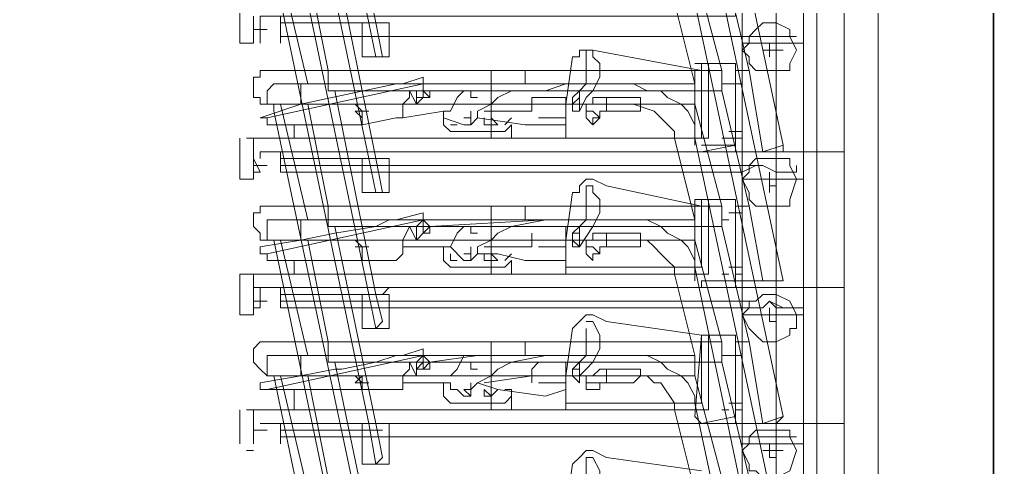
# Model space of a CAD drawing. Header units: millimetres. Extents: x -1.1 to 32, y -0.3 to 34.4.
# Drawn here: x 27.097 to 29.128, y 4.939 to 5.874 of the extents above; entities that cross this region are included whole.
import ezdxf

# ---------------------------------------------------------------- set-up
doc = ezdxf.new("R2010")
doc.units = ezdxf.units.MM
doc.layers.add('PDF_Geometría', color=7, linetype='Continuous')

msp = doc.modelspace()

# ---------------------------------------------------------------- linework, layer by layer
at = {"layer": 'PDF_Geometría', "lineweight": 35}
msp.add_lwpolyline([(18.4115, 13.8648), (29.1278, 13.8648), (29.1278, 11.5574), (29.1278, 11.4441), (29.1278, 10.8212), (29.1278, 10.6372), (29.1278, 9.2357), (29.1278, 9.0942), (29.1278, 7.9192), (29.1278, 7.5794), (29.1278, 2.6247), (20.7756, 2.6247), (13.5842, 2.6247)], dxfattribs=at)
at = {"layer": 'PDF_Geometría', "color": 80, "lineweight": 18, "true_color": 0x49fd1f}
for points in [[(28.7314, 4.7057), (28.7314, 4.9888), (28.7314, 5.5409), (28.7314, 6.9566), (28.604, 6.9566), (28.604, 5.5409), (28.604, 4.9888), (28.604, 4.7057)], [(28.7597, 3.2335), (28.7597, 6.9566)], [(28.8871, 3.2335), (28.8871, 6.9566)], [(28.6748, 3.2335), (28.6748, 6.7301)], [(28.7314, 3.6298), (28.8164, 3.6298), (28.8164, 3.2335), (28.8164, 3.913), (28.8164, 4.1961), (28.8164, 4.4792), (28.8164, 4.7623), (28.8164, 5.0313), (28.8164, 6.7301), (28.7314, 6.7301)], [(28.5899, 6.0647), (28.5899, 5.8807), (27.6414, 5.8807), (27.6414, 5.8241), (27.6414, 5.8807), (27.5989, 5.8807), (27.5989, 5.8241)], [(28.5049, 5.909), (27.5848, 5.909), (27.5565, 5.909), (27.5565, 5.8241), (27.5848, 5.8241), (27.5848, 5.8807)], [(28.604, 5.8382), (27.6414, 5.8382)], [(28.7314, 5.8241), (28.604, 5.8241)], [(28.5899, 5.7816), (28.5899, 5.5976), (27.6414, 5.5976), (27.6414, 5.5834), (27.6414, 5.5551), (27.6414, 5.5834)], [(28.5191, 5.7816), (28.5899, 5.7816), (28.5899, 5.725), (28.5899, 5.7674), (28.5899, 5.7816), (28.5191, 5.7816), (28.5049, 5.7816)], [(28.5049, 5.7674), (28.5049, 5.6117)], [(28.5899, 5.6117), (28.5899, 5.6542), (28.5899, 5.6117)], [(28.5049, 5.6259), (27.5848, 5.6259), (27.5848, 5.5834), (27.5848, 5.5551), (27.5848, 5.5409), (27.5706, 5.5409), (27.5565, 5.5409), (27.5565, 5.6259)], [(27.5848, 5.6259), (27.5706, 5.6259)], [(28.5191, 5.6117), (28.5899, 5.6117), (28.5191, 5.5976), (28.5049, 5.5976)], [(28.7314, 5.5976), (28.8164, 5.5976)], [(27.5848, 5.5834), (27.5989, 5.5551), (27.5848, 5.5551)], [(28.604, 5.5551), (27.6414, 5.5551)], [(28.7314, 5.5409), (28.604, 5.5409)], [(28.5191, 5.4985), (28.5474, 5.4985), (28.5191, 5.4985), (28.5049, 5.4985), (28.5049, 5.3427), (27.5848, 5.3427)], [(28.5474, 5.4985), (28.5899, 5.4985), (28.5899, 5.3144)], [(28.5899, 5.4418), (28.5899, 5.4985), (28.5899, 5.4418)], [(27.5848, 5.3144), (27.5848, 5.3427), (27.5565, 5.3427), (27.5565, 5.2578), (27.5848, 5.2578), (27.5848, 5.272)], [(28.5049, 5.3427), (28.5049, 5.3286)], [(28.604, 5.3144), (27.6414, 5.3144)], [(28.7314, 5.3144), (28.8164, 5.3144)], [(28.604, 5.272), (27.6414, 5.272)], [(28.7314, 5.2578), (28.604, 5.2578)], [(28.5474, 5.2153), (28.5899, 5.2153), (28.5474, 5.2153), (28.5191, 5.2153), (28.5049, 5.0455), (28.5191, 5.0313), (28.5899, 5.0313), (28.5899, 5.0455), (28.5899, 5.0879), (28.5899, 5.0455), (28.5191, 5.0313)], [(28.5899, 5.2153), (28.5899, 5.0313)], [(28.5899, 5.1729), (28.5899, 5.2153), (28.5899, 5.1729)], [(27.5565, 5.0596), (27.5565, 4.9888)], [(27.5848, 5.0596), (27.5706, 5.0596)], [(28.5049, 5.0596), (27.5848, 5.0596), (27.5848, 5.0313), (27.5848, 4.9888)], [(27.5989, 5.0313), (27.6414, 5.0313), (27.5989, 5.0313)], [(28.604, 5.0313), (27.6414, 5.0313), (27.6414, 4.9888)], [(28.7314, 5.0313), (28.8164, 5.0313)], [(28.604, 5.003), (27.6414, 5.003)], [(28.7314, 4.9888), (28.604, 4.9888)], [(27.5848, 4.9747), (27.5706, 4.9747)]]:
    msp.add_lwpolyline(points, dxfattribs=at)
at = {"layer": 'PDF_Geometría', "color": 253, "lineweight": 18, "true_color": 0xacacac}
for points in [[(27.6272, 6.815), (27.8254, 5.8665), (27.8113, 5.8665), (27.8113, 5.7958), (27.8679, 5.7958), (27.8679, 5.8665), (27.8396, 5.8665), (27.7546, 6.2912), (28.5616, 6.2912)], [(27.6272, 6.5319), (27.8254, 5.5834), (27.8113, 5.5834), (27.8113, 5.5126), (27.8679, 5.5126), (27.8679, 5.5834), (27.8396, 5.5834), (27.7546, 6.0081)], [(28.5616, 5.6259), (28.5899, 5.6259), (28.5899, 5.5976), (28.6465, 5.5976), (28.6748, 5.5976), (28.689, 5.5976), (28.689, 5.6117), (28.5049, 6.4753)], [(27.6272, 6.2488), (27.8254, 5.3003), (27.8113, 5.3003), (27.8113, 5.2295), (27.8679, 5.2295), (27.8679, 5.3003), (27.8396, 5.3003), (27.7546, 5.725), (28.5616, 5.725), (28.6182, 5.4843), (28.5899, 5.4843), (28.5899, 5.3427), (28.5899, 5.3286), (28.6465, 5.3286), (28.6748, 5.3286), (28.689, 5.3286), (28.5049, 6.1921)], [(27.6272, 6.2488), (27.6414, 6.2488), (27.698, 6.0223), (27.6839, 6.0223), (27.6839, 5.9798), (27.698, 5.9798), (27.7405, 5.7674), (27.7405, 5.725), (27.7546, 5.725)], [(28.5616, 5.725), (28.5616, 5.7674), (28.5049, 5.9798), (28.5049, 6.0223), (28.4625, 6.1921), (28.4625, 6.2063), (28.4341, 6.2346), (28.42, 6.2488), (28.4058, 6.2488), (28.3775, 6.2488), (27.6414, 6.2488)], [(28.5616, 6.0081), (28.6182, 5.7674), (28.5899, 5.7674), (28.5899, 5.6259), (28.604, 5.6259)], [(27.6272, 5.9798), (27.8254, 5.0313), (27.8113, 5.0313), (27.8113, 4.9464), (27.8679, 4.9464), (27.8679, 5.0313), (27.8396, 5.0313), (27.7546, 5.4418), (28.5616, 5.4418)], [(27.6414, 5.9798), (27.698, 5.7391), (27.6839, 5.7391), (27.6839, 5.6967), (27.698, 5.6967), (27.7405, 5.4843), (27.7405, 5.4418), (27.7546, 5.4418)], [(28.5049, 5.909), (28.689, 5.0455), (28.6465, 5.0313), (28.6182, 5.2012), (28.5616, 5.4418), (28.5616, 5.4843), (28.5049, 5.6967), (28.5049, 5.7391), (28.4625, 5.909)], [(27.8254, 5.8665), (27.8396, 5.7958), (27.8537, 5.7958), (27.8396, 5.8665)], [(27.7405, 5.7674), (28.5616, 5.7674)], [(28.689, 5.6117), (28.6465, 5.5976), (28.6182, 5.7674)], [(28.689, 4.7623), (28.5049, 5.6259), (28.5049, 5.6542), (28.4908, 5.6825), (28.4766, 5.6967), (28.4483, 5.7108), (28.4341, 5.725), (28.4058, 5.725), (28.3775, 5.7391), (27.6272, 5.7391), (27.6131, 5.725), (27.6131, 5.7108), (27.6131, 5.6967), (27.6272, 5.6967), (27.6272, 5.6825), (27.8254, 4.7482)], [(27.698, 5.7391), (28.5049, 5.7391)], [(28.5757, 5.7391), (28.5616, 5.7391)], [(28.604, 5.7391), (28.604, 5.7391)], [(27.6272, 5.6967), (27.6414, 5.6967), (27.698, 5.456), (27.6839, 5.456), (27.6839, 5.4135), (27.698, 5.4135), (27.7405, 5.2012), (27.7405, 5.1587), (27.7546, 5.1587)], [(28.5616, 5.1587), (28.5616, 5.2012), (28.5049, 5.4135), (28.5049, 5.456), (28.4625, 5.6259), (28.4625, 5.64), (28.4341, 5.6683), (28.42, 5.6825), (28.3775, 5.6967), (27.6414, 5.6967)], [(27.698, 5.6967), (28.5049, 5.6967)], [(27.8254, 5.5834), (27.8396, 5.5126), (27.8537, 5.5126), (27.8396, 5.5834)], [(27.7405, 5.4843), (28.5616, 5.4843)], [(28.6182, 5.4843), (28.6465, 5.3286), (28.689, 5.3286)], [(28.5616, 4.9181), (28.5049, 5.1304), (28.5049, 5.1729), (28.4625, 5.3427), (28.4625, 5.3569), (28.4483, 5.3711), (28.4341, 5.3852), (28.42, 5.3994), (28.4058, 5.4135), (28.3775, 5.4135), (27.6414, 5.4135), (27.6272, 5.4135), (27.6131, 5.4135), (27.6131, 5.4277), (27.6131, 5.4418), (27.6131, 5.456), (27.6272, 5.456), (28.3775, 5.456), (28.4058, 5.456), (28.4341, 5.4418), (28.4483, 5.4277), (28.4766, 5.4135), (28.4908, 5.3994), (28.5049, 5.3711), (28.5049, 5.3569), (28.689, 4.4792)], [(27.698, 5.456), (28.5049, 5.456)], [(28.5757, 5.456), (28.5616, 5.456)], [(28.604, 5.456), (28.604, 5.456)], [(27.6272, 5.4135), (27.8254, 4.4651), (27.8113, 4.4651), (27.8113, 4.3801), (27.8679, 4.3801), (27.8679, 4.4651), (27.8396, 4.4651), (27.7546, 4.8756), (28.5616, 4.8756)], [(27.6414, 5.4135), (27.698, 5.1729), (27.6839, 5.1729), (27.6839, 5.1304), (27.698, 5.1304), (27.7405, 4.9181), (27.7405, 4.8756), (27.7546, 4.8756)], [(27.698, 5.4135), (28.5049, 5.4135)], [(28.5757, 5.3427), (28.5616, 5.3427)], [(28.604, 5.3427), (28.5899, 5.3427)], [(27.8254, 5.3003), (27.8396, 5.2295), (27.8537, 5.2437), (27.8396, 5.3003)], [(27.7405, 5.2012), (28.5616, 5.2012)], [(28.6182, 5.2012), (28.5899, 5.2012), (28.5899, 5.0596), (28.5899, 5.0313), (28.6465, 5.0313), (28.6748, 5.0313), (28.689, 5.0455)], [(28.689, 4.2102), (28.5049, 5.0738), (28.5049, 5.0879), (28.4908, 5.1162), (28.4766, 5.1304), (28.4483, 5.1446), (28.4341, 5.1587), (28.4058, 5.1729), (27.6272, 5.1729), (27.6131, 5.1729), (27.6131, 5.1587), (27.6131, 5.1446), (27.6131, 5.1304), (27.6272, 5.1304), (27.6414, 5.1304), (27.698, 4.8897)], [(27.698, 5.1729), (28.5049, 5.1729)], [(27.8396, 4.7482), (27.7546, 5.1587), (28.5616, 5.1587), (28.6182, 4.9181)], [(28.5757, 5.1729), (28.5616, 5.1729)], [(28.604, 5.1729), (28.604, 5.1729)], [(27.6272, 5.1304), (27.8254, 4.1819)], [(28.5616, 4.5925), (28.5616, 4.6491), (28.5049, 4.8473), (28.5049, 4.8897), (28.4625, 5.0596), (28.4625, 5.0738), (28.4341, 5.1162), (28.42, 5.1162), (28.4058, 5.1304), (28.3775, 5.1304), (27.6414, 5.1304)], [(27.698, 5.1304), (28.5049, 5.1304)], [(28.5757, 5.0596), (28.5616, 5.0596)], [(28.604, 5.0596), (28.5899, 5.0596)], [(27.8254, 5.0313), (27.8396, 4.9464), (27.8537, 4.9605), (27.8396, 5.0313)]]:
    msp.add_lwpolyline(points, dxfattribs=at)
at = {"layer": 'PDF_Geometría', "lineweight": 18}
for points in [[(27.5848, 5.8524), (27.6131, 5.8524)], [(27.6414, 5.8665), (27.8537, 5.8665), (27.8679, 5.8665)], [(28.604, 5.8382), (28.6323, 5.8382), (28.689, 5.8382), (28.6748, 5.8382), (28.6323, 5.8382), (27.6839, 5.8382), (27.6414, 5.8382)], [(28.7173, 5.8382), (28.7031, 5.8382), (28.689, 5.8382)], [(28.236, 5.6259), (28.236, 5.6967), (28.2501, 5.7958), (28.2643, 5.7958), (28.2643, 5.8099), (28.2784, 5.8099), (28.2926, 5.8099), (28.5191, 5.7674)], [(28.689, 5.8099), (28.6465, 5.8099)], [(28.6606, 5.7958), (28.6606, 5.8241)], [(28.151, 5.7391), (28.151, 5.7533), (28.151, 5.7674), (27.5989, 5.7674), (27.5989, 5.7533), (27.5848, 5.7533), (27.5848, 5.7108), (27.5989, 5.7108), (27.5989, 5.6967), (27.6131, 5.6967), (27.6839, 5.6967), (27.5989, 5.6683), (27.6131, 5.6683), (27.6131, 5.6542), (27.6697, 5.6542), (27.6697, 5.6259), (27.6839, 5.6259), (28.1227, 5.6259), (28.1227, 5.6542), (28.1086, 5.64), (28.0944, 5.64), (27.9953, 5.64), (27.9811, 5.6542), (27.9811, 5.6683)], [(27.698, 5.6967), (27.6839, 5.6967), (27.8821, 5.7391), (27.8962, 5.7391), (27.9387, 5.7533)], [(27.9387, 5.7533), (27.9387, 5.7391), (27.9387, 5.7533)], [(27.6131, 5.6683), (27.9387, 5.7391)], [(27.8962, 5.6683), (27.8962, 5.6967), (27.9104, 5.7108), (27.9104, 5.725), (27.9245, 5.725), (27.9387, 5.725), (27.9387, 5.7391), (27.9387, 5.725), (27.9387, 5.7108), (27.9528, 5.7108), (27.9387, 5.725), (27.9528, 5.725), (27.9387, 5.725), (27.9387, 5.7108), (27.9387, 5.725)], [(28.236, 5.6542), (28.1935, 5.6542), (28.151, 5.6542), (28.0519, 5.6683), (28.0519, 5.6825), (28.0802, 5.6967), (28.0944, 5.7108), (28.1227, 5.725), (28.1935, 5.725), (28.236, 5.7391)], [(28.604, 5.7391), (28.5757, 5.7391)], [(27.8962, 5.6967), (27.9245, 5.6967), (27.9387, 5.7108)], [(27.9245, 5.725), (27.9245, 5.6967), (27.9104, 5.725)], [(27.9245, 5.7108), (27.9387, 5.7108), (27.9528, 5.7108), (27.9528, 5.725), (27.967, 5.725), (28.0236, 5.725), (28.0095, 5.7108), (27.9953, 5.6825), (27.9811, 5.6825), (27.9811, 5.6683), (28.0236, 5.6542), (28.0378, 5.6542), (28.0378, 5.6683), (28.0236, 5.6683)], [(27.9387, 5.7108), (27.9387, 5.725), (27.9387, 5.7108)], [(27.9528, 5.725), (27.967, 5.725), (27.9528, 5.725), (28.1935, 5.725)], [(28.0378, 5.7108), (28.0378, 5.725), (28.0378, 5.7108)], [(28.0519, 5.7108), (28.0378, 5.7108)], [(28.0661, 5.6825), (28.1652, 5.6825), (28.1652, 5.7108), (28.1793, 5.7108), (28.236, 5.7108), (28.236, 5.6825)], [(28.2643, 5.6825), (28.2501, 5.6825), (28.2501, 5.6967), (28.2501, 5.7108), (28.2643, 5.725)], [(28.3209, 5.6825), (28.3067, 5.6825), (28.3067, 5.6683), (28.2926, 5.6825), (28.2784, 5.6825), (28.2784, 5.6683), (28.2784, 5.6825), (28.2784, 5.6967), (28.2926, 5.6967), (28.2926, 5.7108), (28.3067, 5.7108), (28.3209, 5.7108), (28.3209, 5.6825), (28.3775, 5.6825), (28.3917, 5.6825), (28.3917, 5.6967), (28.3917, 5.7108), (28.3775, 5.7108), (28.3209, 5.7108)], [(27.7971, 5.6825), (27.8113, 5.6683), (27.8113, 5.6825), (27.7971, 5.6825), (27.8113, 5.6825), (27.7971, 5.6967)], [(27.8254, 5.6825), (27.8113, 5.6825), (27.8113, 5.6683), (27.8113, 5.6542), (27.6697, 5.6542)], [(27.8113, 5.6542), (27.8821, 5.6683), (27.8962, 5.6683), (27.9811, 5.6825)], [(28.0236, 5.6683), (28.0236, 5.6683)], [(28.0378, 5.6683), (28.0378, 5.6825)], [(28.0378, 5.6542), (28.0519, 5.6683)], [(28.1227, 5.6683), (28.1086, 5.6542)], [(28.1793, 5.6683), (28.236, 5.6683)], [(28.2784, 5.6683), (28.2926, 5.6542), (28.2784, 5.6683)], [(28.0095, 5.6542), (27.9953, 5.6542)], [(28.0378, 5.6542), (28.0378, 5.6542)], [(28.5191, 5.64), (28.5191, 5.6259)], [(28.604, 5.64), (28.5757, 5.64)], [(27.5848, 5.5692), (27.6131, 5.5692)], [(27.8679, 5.5834), (27.8537, 5.5834), (27.6414, 5.5834)], [(28.6323, 5.5692), (27.6839, 5.5692), (27.6414, 5.5692)], [(28.7173, 5.5692), (28.7173, 5.5551), (28.7031, 5.5551), (28.6748, 5.5551), (28.6465, 5.5692), (28.6323, 5.5692), (28.604, 5.5551)], [(28.6606, 5.5126), (28.6606, 5.5551)], [(28.1793, 5.3994), (28.236, 5.3994), (28.236, 5.4135), (28.2501, 5.5126), (28.2643, 5.5126), (28.2643, 5.5268), (28.2784, 5.5409), (28.2926, 5.5409), (28.3209, 5.5268), (28.5191, 5.4843)], [(28.2643, 5.4418), (28.2643, 5.3994), (28.2501, 5.3994), (28.2501, 5.4135), (28.2501, 5.4277), (28.2643, 5.4418), (28.2784, 5.456), (28.2784, 5.4702), (28.2784, 5.4985), (28.2784, 5.5126), (28.2784, 5.5268), (28.2926, 5.5268), (28.2926, 5.5126), (28.3067, 5.4985), (28.3067, 5.4702), (28.2926, 5.4418), (28.2643, 5.3994)], [(28.689, 5.5409), (28.6465, 5.5409)], [(28.151, 5.456), (28.151, 5.4702), (28.151, 5.4843), (27.5989, 5.4843), (27.5989, 5.4702), (27.5848, 5.4702), (27.5848, 5.4418), (27.5989, 5.4277), (27.5989, 5.4135), (27.6131, 5.4135), (27.6839, 5.4135), (27.7546, 5.4277), (27.8396, 5.4418), (27.8679, 5.456), (27.8821, 5.456), (27.9387, 5.4702), (27.9387, 5.456), (27.6131, 5.3852)], [(27.8113, 5.3711), (27.8821, 5.3711), (27.8962, 5.3852), (27.8962, 5.4135), (27.9104, 5.4418), (27.9245, 5.4418), (27.9387, 5.456), (27.9387, 5.4702)], [(28.604, 5.4702), (28.5757, 5.4702)], [(27.9953, 5.3994), (28.0095, 5.4277), (28.0236, 5.4418), (27.9528, 5.4418), (27.9387, 5.456), (27.9387, 5.4418), (27.9245, 5.4418), (27.9245, 5.4135), (27.9387, 5.4277), (27.9387, 5.4418), (27.9528, 5.4418), (27.9387, 5.4277), (27.9387, 5.4418), (27.9528, 5.4418), (27.9528, 5.4277), (27.9387, 5.4277)], [(27.967, 5.4418), (27.9528, 5.4418), (28.1935, 5.456)], [(28.0519, 5.3852), (28.0519, 5.3994), (28.0802, 5.4135), (28.0944, 5.4277), (28.1227, 5.4418), (28.1935, 5.456), (28.236, 5.456)], [(27.8962, 5.4135), (27.9245, 5.4135), (27.9104, 5.4418)], [(28.0378, 5.4277), (28.0378, 5.4418), (28.0378, 5.4277)], [(28.0519, 5.4277), (28.0378, 5.4277)], [(28.1652, 5.4277), (28.1652, 5.3994)], [(28.1793, 5.4418), (28.236, 5.4418), (28.236, 5.4277), (28.236, 5.4135), (28.236, 5.3569)], [(28.3209, 5.4277), (28.3209, 5.3994)], [(27.7971, 5.3994), (27.8113, 5.3994), (27.8113, 5.3711), (27.6697, 5.3711), (27.6131, 5.3711), (27.6131, 5.3852), (27.5989, 5.3852), (27.5989, 5.3994), (27.6839, 5.4135), (27.698, 5.4135)], [(27.7971, 5.4135), (27.8113, 5.3994), (27.7971, 5.3994), (27.8113, 5.3994), (27.8254, 5.3994)], [(27.6697, 5.3711), (27.6697, 5.3569), (27.6697, 5.3427), (27.6839, 5.3427), (28.1227, 5.3427), (28.1227, 5.3569), (28.1227, 5.3711), (28.1086, 5.3569), (28.0944, 5.3569), (27.9953, 5.3569), (27.9811, 5.3711), (27.9811, 5.3994), (27.9953, 5.3994), (28.0236, 5.3711), (28.0378, 5.3711)], [(27.8962, 5.3994), (27.9811, 5.3994)], [(28.0095, 5.3711), (27.9953, 5.3711), (27.9953, 5.3852)], [(28.236, 5.3711), (28.1935, 5.3711), (28.151, 5.3711), (28.0944, 5.3852), (28.0519, 5.3852), (28.0378, 5.3711), (28.0378, 5.3852), (28.0236, 5.3852)], [(28.0378, 5.3852), (28.0378, 5.3994)], [(28.0661, 5.3852), (28.0661, 5.3711), (28.0802, 5.3711), (28.0944, 5.3711), (28.0802, 5.3852), (28.0802, 5.3711), (28.0661, 5.3711)], [(28.1227, 5.3852), (28.1086, 5.3711)], [(28.5191, 5.3569), (28.5191, 5.3569)], [(28.604, 5.3569), (28.5757, 5.3569)], [(27.8679, 5.3144), (27.8537, 5.3003), (27.6414, 5.3003)], [(27.5848, 5.2861), (27.6131, 5.2861)], [(28.6323, 5.2861), (27.6839, 5.2861), (27.6414, 5.2861)], [(28.7314, 5.272), (28.7173, 5.272), (28.7031, 5.272), (28.689, 5.272), (28.6606, 5.2861), (28.6465, 5.272), (28.6323, 5.272), (28.604, 5.272)], [(28.689, 5.272), (28.6748, 5.272), (28.6606, 5.2861)], [(28.6606, 5.272), (28.6606, 5.2578), (28.6465, 5.2578)], [(28.2784, 5.2437), (28.2926, 5.2437), (28.3067, 5.2153), (28.3067, 5.187), (28.2926, 5.1587), (28.2784, 5.1446), (28.2643, 5.1304), (28.2643, 5.1162), (28.2501, 5.1304), (28.2501, 5.1446), (28.2643, 5.1587), (28.2784, 5.1729), (28.2784, 5.2012), (28.2784, 5.2153), (28.2784, 5.2295)], [(28.6606, 5.2437), (28.6606, 5.2578), (28.689, 5.2578)], [(28.151, 5.1729), (28.151, 5.187), (28.151, 5.2012), (27.5989, 5.2012), (27.5848, 5.187), (27.5848, 5.1587), (27.5989, 5.1446), (27.6131, 5.1304), (27.698, 5.1304)], [(28.236, 5.0738), (28.236, 5.0596), (28.5191, 5.0596), (28.5332, 5.0596), (28.5332, 5.0738), (28.5332, 5.2153), (28.5191, 5.2153)], [(27.6131, 5.1021), (27.9387, 5.1729), (27.9387, 5.187), (27.8962, 5.1729), (27.8821, 5.1729), (27.8396, 5.1587), (27.7688, 5.1446), (27.7546, 5.1446), (27.6839, 5.1304), (27.5989, 5.1162), (27.5989, 5.1021), (27.6131, 5.1021), (27.6697, 5.1021), (27.6697, 5.0738), (27.6697, 5.0596), (27.6839, 5.0596), (28.1227, 5.0596), (28.1227, 5.0738), (28.1227, 5.1021), (28.1227, 5.0879), (28.1086, 5.0738), (28.0944, 5.0738), (27.9953, 5.0738), (27.9811, 5.0879), (27.9811, 5.1162), (27.9953, 5.1162), (27.9953, 5.1021), (28.0095, 5.1021), (28.0236, 5.0879), (28.0378, 5.0879), (28.0378, 5.1021), (28.0378, 5.1162)], [(27.9387, 5.187), (27.9387, 5.1729), (27.9245, 5.1587), (27.9104, 5.1587), (27.9104, 5.1446), (27.8962, 5.1304), (27.8962, 5.1162)], [(27.8962, 5.1304), (27.9245, 5.1304), (27.9245, 5.1446), (27.9387, 5.1446), (27.9387, 5.1729)], [(27.9104, 5.1587), (27.9245, 5.1304)], [(27.9245, 5.1587), (27.9245, 5.1446), (27.9387, 5.1587), (27.9387, 5.1446), (27.9528, 5.1446), (27.9528, 5.1587), (28.0236, 5.1587)], [(27.9387, 5.1446), (27.9528, 5.1587), (27.9387, 5.1587), (27.9387, 5.1729), (27.9528, 5.1587), (28.0519, 5.1729), (28.2501, 5.1729)], [(27.9387, 5.1587), (27.9528, 5.1587)], [(27.9387, 5.1587), (27.9387, 5.1587)], [(27.9953, 5.1304), (28.0095, 5.1446), (28.0236, 5.1729)], [(28.0378, 5.1587), (28.0378, 5.1446), (28.0378, 5.1587)], [(28.236, 5.1021), (28.1935, 5.0879), (28.0944, 5.1021), (28.0519, 5.1162), (28.0802, 5.1304), (28.0944, 5.1446), (28.1227, 5.1587), (28.1935, 5.1729), (28.236, 5.1729)], [(28.1652, 5.1162), (28.1652, 5.1446), (28.1793, 5.1587), (28.236, 5.1587), (28.236, 5.1446), (28.236, 5.1162), (28.1793, 5.1162)], [(28.2643, 5.1587), (28.2643, 5.1304)], [(28.604, 5.1729), (28.5757, 5.1729)], [(28.0378, 5.1446), (28.0378, 5.1446)], [(28.0519, 5.1446), (28.0378, 5.1446)], [(28.3209, 5.1446), (28.3067, 5.1446), (28.2926, 5.1304), (28.2784, 5.1304), (28.2784, 5.1162), (28.2784, 5.1021), (28.2926, 5.1021), (28.3067, 5.1021), (28.3067, 5.1162), (28.3209, 5.1162)], [(27.7971, 5.1304), (27.8113, 5.1162), (27.7971, 5.1162)], [(28.0661, 5.1162), (28.1652, 5.1304)], [(27.9811, 5.1162), (27.8962, 5.1162), (27.8962, 5.1021), (27.8821, 5.1021), (27.6697, 5.1021)], [(27.8254, 5.1162), (27.8113, 5.1162), (27.8113, 5.1021)], [(28.0095, 5.1021), (27.9953, 5.1021)], [(28.0378, 5.1021), (28.0519, 5.1162)], [(28.0802, 5.1021), (28.0802, 5.0879), (28.0661, 5.1021), (28.0661, 5.0879), (28.0802, 5.0879), (28.0944, 5.1021)], [(28.1227, 5.1021), (28.1086, 5.1021)], [(28.5191, 5.0738), (28.5191, 5.0738)], [(28.604, 5.0738), (28.5757, 5.0738)], [(27.5848, 5.0172), (27.6131, 5.0172)], [(27.8537, 5.0172), (27.6414, 5.0172)], [(27.8537, 5.0313), (27.8679, 5.0313)], [(28.6323, 5.003), (27.6414, 5.003)], [(28.7031, 5.003), (28.7173, 5.003), (28.7031, 5.003), (28.689, 5.003), (28.6606, 5.003), (28.6465, 5.003), (28.6323, 5.003), (28.604, 5.003)], [(28.689, 5.003), (28.6748, 5.003), (28.6606, 5.003)], [(28.6606, 4.9605), (28.6606, 4.9888)], [(28.236, 4.7907), (28.236, 4.8473), (28.2501, 4.9464), (28.2643, 4.9605), (28.2784, 4.9747), (28.2926, 4.9747), (28.3209, 4.9605), (28.5191, 4.9322)], [(28.689, 4.9747), (28.6465, 4.9747)]]:
    msp.add_lwpolyline(points, dxfattribs=at)
at = {"layer": 'PDF_Geometría', "color": 80, "lineweight": 18, "true_color": 0x49fd1f}
for points in [[(28.6182, 5.8382), (28.6323, 5.8524), (28.6465, 5.8665), (28.6606, 5.8665), (28.6748, 5.8665), (28.7031, 5.8524), (28.7031, 5.8382), (28.7173, 5.8099), (28.7031, 5.7816), (28.7031, 5.7674), (28.6748, 5.7674), (28.6606, 5.7674), (28.6465, 5.7674), (28.6323, 5.7674), (28.6182, 5.7816), (28.6182, 5.7958), (28.604, 5.8099), (28.6182, 5.8241)], [(28.6606, 5.8241), (28.6748, 5.8241), (28.6748, 5.8099), (28.6606, 5.8099)], [(27.5989, 5.5834), (27.5989, 5.5976), (27.6414, 5.5976), (27.5989, 5.5976)], [(28.7173, 5.5409), (28.7031, 5.4985), (28.7031, 5.4843), (28.6748, 5.4843), (28.6606, 5.4843), (28.6465, 5.4843), (28.6323, 5.4843), (28.6182, 5.4985), (28.6182, 5.5126), (28.604, 5.5409), (28.6182, 5.5551), (28.6182, 5.5692), (28.6323, 5.5834), (28.6465, 5.5834), (28.6606, 5.5834), (28.6748, 5.5834), (28.7031, 5.5834), (28.7031, 5.5692)], [(28.6606, 5.5409), (28.6748, 5.5409), (28.6748, 5.5268), (28.6606, 5.5268)], [(28.5899, 5.3286), (28.5899, 5.3144), (28.5191, 5.3144), (28.5191, 5.3286), (28.5899, 5.3286), (28.5899, 5.3711)], [(27.6414, 5.3144), (27.6414, 5.272), (27.6414, 5.3144), (27.5989, 5.3144), (27.5989, 5.272), (27.5848, 5.272), (27.5848, 5.3144), (27.5989, 5.3144)], [(28.6323, 5.2861), (28.6465, 5.3003), (28.6606, 5.3003), (28.6748, 5.3003), (28.7031, 5.2861), (28.7173, 5.2578), (28.7173, 5.2295), (28.7031, 5.2295), (28.7031, 5.2153), (28.6748, 5.2012), (28.6606, 5.2012), (28.6465, 5.2012), (28.6323, 5.2153), (28.6182, 5.2295), (28.604, 5.2578), (28.6182, 5.272), (28.6182, 5.2861)], [(28.6606, 5.2578), (28.6748, 5.2578), (28.6748, 5.2437), (28.6606, 5.2437)], [(28.6606, 5.0172), (28.6748, 5.0172), (28.7031, 5.0172), (28.7031, 5.003), (28.7173, 4.9747), (28.7031, 4.9322), (28.6748, 4.9181), (28.6606, 4.9181), (28.6465, 4.9181), (28.6323, 4.9322), (28.6182, 4.9322), (28.6182, 4.9464), (28.604, 4.9747), (28.6182, 4.9888), (28.6182, 5.003), (28.6323, 5.0172), (28.6465, 5.0172)], [(28.6606, 4.9747), (28.6748, 4.9747), (28.6748, 4.9605), (28.6606, 4.9605)]]:
    msp.add_lwpolyline(points, close=True, dxfattribs=at)
at = {"layer": 'PDF_Geometría', "lineweight": 18}
for points in [[(28.2784, 5.7958), (28.2784, 5.8099), (28.2926, 5.8099), (28.2926, 5.7958), (28.3067, 5.7816), (28.3067, 5.7533), (28.2926, 5.725), (28.2784, 5.7108), (28.2643, 5.6825), (28.2643, 5.725), (28.2784, 5.7391), (28.2784, 5.7533), (28.2784, 5.7816)], [(28.5191, 5.7816), (28.5332, 5.7816), (28.5332, 5.64), (28.5332, 5.6259), (28.5191, 5.6259), (28.236, 5.6259), (28.5191, 5.6259), (28.5191, 5.64), (28.5191, 5.7674)], [(28.2643, 5.6967), (28.2643, 5.6825), (28.2501, 5.6825), (28.2501, 5.6967), (28.2643, 5.7108)], [(28.0661, 5.6683), (28.0661, 5.6542), (28.0802, 5.6542), (28.0944, 5.6542), (28.0802, 5.6683), (28.0802, 5.6542), (28.0661, 5.6542)], [(28.2926, 5.6542), (28.2926, 5.6683), (28.3067, 5.6683)], [(27.6414, 5.5976), (27.7405, 5.5976), (28.7314, 5.5976), (27.7122, 5.5976)], [(28.5332, 5.4985), (28.5332, 5.3569), (28.5332, 5.3427), (28.5191, 5.3427), (28.236, 5.3427), (28.236, 5.3569), (28.5191, 5.3569), (28.5191, 5.4985)], [(28.2501, 5.4277), (28.2643, 5.4277), (28.2643, 5.4135), (28.2643, 5.3994), (28.2501, 5.4135)], [(28.2784, 5.4135), (28.2784, 5.3994), (28.2784, 5.3852), (28.2926, 5.3711), (28.2926, 5.3852), (28.3067, 5.3852), (28.3067, 5.3994), (28.3209, 5.3994), (28.3775, 5.3994), (28.3917, 5.3994), (28.3917, 5.4135), (28.3917, 5.4277), (28.3775, 5.4277), (28.3209, 5.4277), (28.3067, 5.4277), (28.2926, 5.4277), (28.2926, 5.4135)], [(28.1652, 5.3994), (28.0661, 5.3994)], [(28.2926, 5.3994), (28.3067, 5.3852), (28.2926, 5.3852), (28.2926, 5.3711), (28.2784, 5.3852), (28.2784, 5.3994)], [(27.6414, 5.3144), (27.7405, 5.3144), (28.7314, 5.3144), (27.7122, 5.3144)], [(28.2501, 5.2295), (28.2643, 5.2437), (28.2784, 5.2578), (28.2926, 5.2578), (28.3209, 5.2437), (28.5191, 5.2153), (28.5191, 5.0738), (28.236, 5.0738), (28.236, 5.1304)], [(28.2643, 5.1304), (28.2643, 5.1162), (28.2501, 5.1304), (28.2501, 5.1446), (28.2643, 5.1446)], [(28.3917, 5.1446), (28.3917, 5.1304), (28.3775, 5.1162), (28.3209, 5.1162), (28.3209, 5.1446), (28.3775, 5.1446)], [(27.7971, 5.1162), (27.8113, 5.1304), (27.8113, 5.1162)], [(28.0378, 5.0879), (28.0378, 5.1021), (28.0236, 5.1021)], [(28.2784, 5.1162), (28.2926, 5.1162), (28.3067, 5.1162), (28.3067, 5.1021), (28.2926, 5.1021), (28.2784, 5.1021)], [(27.6414, 5.0313), (27.7688, 5.0313), (28.7314, 5.0313), (27.7122, 5.0313)], [(28.2784, 4.9605), (28.2926, 4.9605), (28.3067, 4.9322), (28.3067, 4.9039), (28.2926, 4.8897), (28.2643, 4.8473), (28.2643, 4.8756), (28.2784, 4.8897), (28.2784, 4.9181), (28.2784, 4.9322), (28.2784, 4.9464)]]:
    msp.add_lwpolyline(points, close=True, dxfattribs=at)
at = {"layer": 'PDF_Geometría', "color": 2, "lineweight": 18, "true_color": 0xfffd1d}
for points in [[(28.0802, 5.6259), (28.0802, 5.7674), (28.5049, 5.7674), (28.0802, 5.7674)], [(28.0802, 5.3427), (28.0802, 5.4843), (28.5049, 5.4843), (28.0802, 5.4843)], [(28.0802, 5.0596), (28.0802, 5.2012), (28.5049, 5.2012), (28.0802, 5.2012)]]:
    msp.add_lwpolyline(points, dxfattribs=at)

doc.saveas('drawing.dxf')
